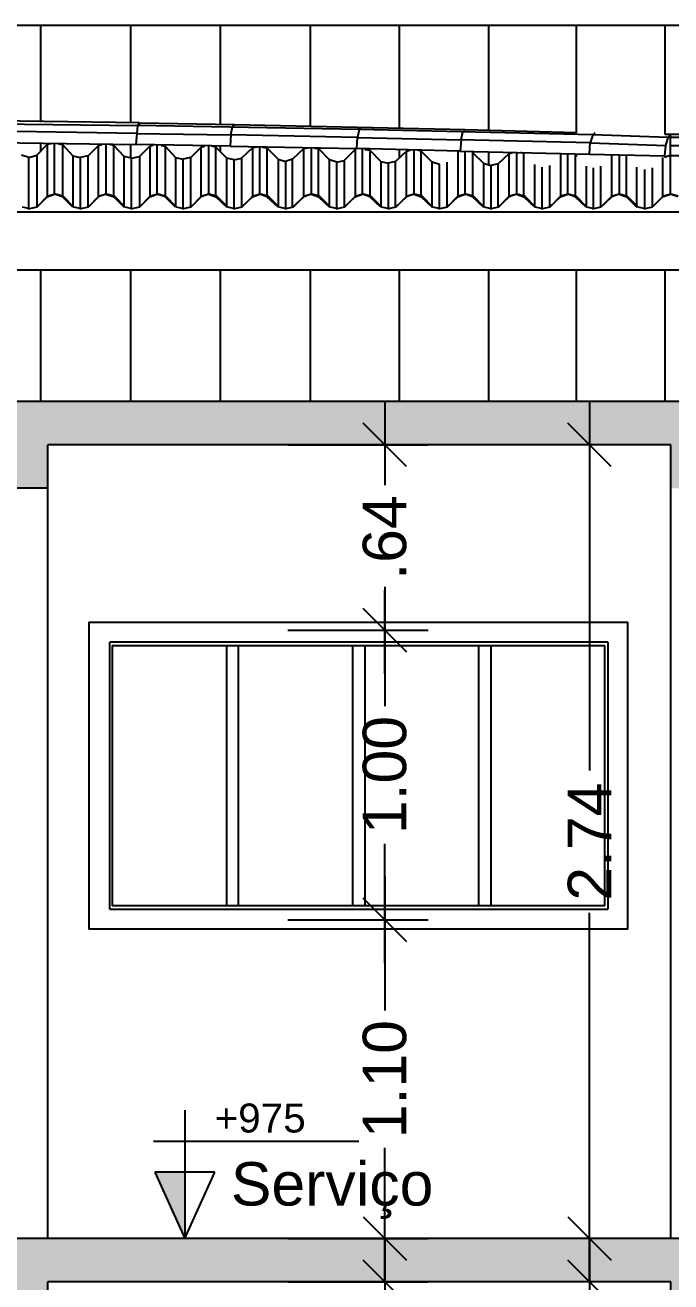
# Model space of a CAD drawing. Extents: x -120 to 1117, y 5 to 675.
# Drawn here: x 116.084 to 118.312, y 94.052 to 98.392 of the extents above; entities that cross this region are included whole.
import ezdxf
from ezdxf.enums import TextEntityAlignment as Align

# ---------------------------------------------------------------- set-up
doc = ezdxf.new("R2010")
doc.units = 0
doc.header["$MEASUREMENT"] = 0
doc.layers.get('0').update_dxf_attribs({"linetype": 'CONTINUOUS'})
doc.layers.get('DEFPOINTS').update_dxf_attribs({"linetype": 'CONTINUOUS'})
for name, color, linetype in [('cota', 1, 'CONTINUOUS'), ('ESTRUT', 7, 'CONTINUOUS'), ('LINVISTA', 4, 'CONTINUOUS'), ('MOBIL', 7, 'CONTINUOUS'), ('nivel', 4, 'CONTINUOUS'), ('parede', 2, 'CONTINUOUS'), ('texto', 7, 'CONTINUOUS')]:
    doc.layers.add(name, color=color, linetype=linetype)
doc.styles.add('PADRAO_TXT', font='arial.ttf')
doc.styles.get("Standard").update_dxf_attribs({"font": 'arial.ttf'})
doc.dimstyles.new('cotass', dxfattribs={"dimtxt": 0.15, "dimasz": 0.15, "dimexe": 0.15, "dimexo": 0, "dimgap": 0.05, "dimtad": 0, "dimzin": 4, "dimdsep": 46, "dimtxsty": 'Standard', "dimblk": 'OBLIQUE', "dimcen": 0, "dimdle": 0.15, "dimclrd": 256, "dimclrt": 4, "dimadec": 0, "dimazin": 1, "dimtfac": 1, "dimtix": 1, "dimtofl": 0, "dimtmove": 0, "dimatfit": 3, "dimldrblk": 'OPEN30', "dimfxl": 0, "dimtolj": 1, "dimtzin": 0, "dimlwd": -1, "dimarcsym": 0})
pattern_1 = [(45, (89.25, 64.55), (0, 1.000005), [0.14142, -0.28285, 0.07071, -0.42426, 0.14142, -0.3535536]), (135, (89.9, 64.6), (-1.000005, 0), [0.141421, -0.21213, 0.07071, -0.35355, 0.141421, -0.4949816]), (63.435, (89.1, 64.4), (5e-11, 1), [0.1118, -0.4472, 0.1118, -0.447234]), (116.565, (89.1, 64.4), (-4e-10, 1), [0.1118, -0.4472, 0.1118, -0.447234]), (0, (89.1, 64.5), (0, 1), [0.05, -0.4, 0.1, -0.4, 0.05]), (0, (89.1, 64.65), (0, 1), [-0.15, 0.1, -0.4, 0, -0.35, 0]), (0, (89.1, 64.7), (0, 1), [-0.4, 0, -0.3, 0.1, -0.2, 0]), (0, (89.1, 64.85), (0, 1), [-0.2, 0, -0.25, 0.1, -0.45, 0]), (0, (89.1, 65), (0, 1), [-0.2, 0.1, -0.4, 0.1, -0.2, 0]), (0, (89.1, 65.25), (0, 1), [-0.15, 0.1, -0.2, 0, -0.55, 0]), (0, (89.1, 65.3), (0, 1), [-0.2, 0, -0.6, 0.1, -0.1, 0]), (90, (89.15, 64.6), (-1, 6e-17), [-0.3, 0, -0.3, 0, -0.4, 0]), (90, (89.25, 64.4), (-1, 6e-17), [-0.15, 0.1, -0.4, 0, -0.35, 0]), (90, (89.35, 64.4), (-1, 6e-17), [-0.4, 0, -0.35, 0.1, -0.15, 0]), (90, (89.9, 64.4), (-1, 6e-17), [-0.2, 0.1, -0.5, 0.1, -0.1, 0]), (90, (89.2, 64.5), (-1, 6e-17), [-0.3, 0, -0.35, 0, -0.35, 0]), (90, (89.3, 64.5), (-1, 6e-17), [-0.25, 0, -0.55, 0, -0.2, 0]), (90, (89.4, 64.55), (-1, 6e-17), [-0.5, 0, -0.15, 0, -0.35, 0]), (90, (89.45, 64.45), (-1, 6e-17), [-0.45, 0, -0.2, 0, -0.25, 0]), (90, (89.55, 64.6), (-1, 6e-17), [-0.4, 0, -0.15, 0, -0.4, 0]), (90, (89.6, 64.65), (-1, 6e-17), [-0.45, 0, -0.2, 0, -0.35, 0]), (90, (89.65, 64.4), (-1, 6e-17), [-0.6, 0, -0.25, 0, -0.15, 0]), (90, (89.7, 64.55), (-1, 6e-17), [-0.2, 0, -0.4, 0, -0.4, 0]), (90, (89.75, 64.5), (-1, 6e-17), [-0.45, 0, -0.25, 0, -0.3, 0]), (90, (89.8, 64.45), (-1, 6e-17), [-0.4, 0, -0.3, 0, -0.3, 0]), (90, (89.9, 64.5), (-1, 6e-17), [-0.3, 0, -0.3, 0, -0.4, 0]), (90, (90, 64.55), (-1, 6e-17), [-0.4, 0, -0.2, 0, -0.4, 0]), (90, (90.05, 64.6), (-1, 6e-17), [-0.15, 0, -0.6, 0, -0.25, 0])]

# ---------------------------------------------------------------- blocks, each defined once
blk = doc.blocks.new('_Oblique')
at = {"color": 0, "linetype": 'ByBlock', "lineweight": -2}
blk.add_line((-0.5, -0.5), (0.5, 0.5), dxfattribs=at)
blk = doc.blocks.new('*D564')
at = {"layer": 'cota', "transparency": 16777216}
for p, q in [((118.0314, 94.2022), (118.0314, 92.928)), ((118.0314, 91.1622), (118.0314, 92.4364))]:
    blk.add_line(p, q, dxfattribs=at)
at = {"layer": 'cota', "color": 0, "lineweight": -2, "transparency": 16777216}
for p, q in [((118.3123, 94.0522), (117.8814, 94.0522)), ((118.3123, 91.3122), (117.8814, 91.3122))]:
    blk.add_line(p, q, dxfattribs=at)
at = {"layer": 'DEFPOINTS', "color": 0, "transparency": 16777216}
for p in [(118.0314, 94.0522), (118.3123, 94.0522), (118.3123, 91.3122)]:
    blk.add_point(p, dxfattribs=at)
at = {"layer": 'cota', "transparency": 16777216, "xscale": 0.15, "yscale": 0.15, "zscale": 0.15}
for p, rotation in [((118.0314, 94.0522), 90), ((118.0314, 91.3122), 270)]:
    blk.add_blockref('_Oblique', p, dxfattribs=dict(at, rotation=rotation))
at = {"layer": 'cota', "color": 4, "transparency": 16777216, "insert": (118.0314, 92.6822), "char_height": 0.15, "attachment_point": 5, "rotation": 90}
blk.add_mtext('\\A1;2.74', dxfattribs=at)
blk = doc.blocks.new('_Open30')
at = {"color": 0, "linetype": 'ByBlock', "lineweight": -2}
for p, q in [((-1, 0.268), (0, 0)), ((0, 0), (-1, -0.268)), ((0, 0), (-1, 0))]:
    blk.add_line(p, q, dxfattribs=at)
blk = doc.blocks.new('*D567')
at = {"layer": 'cota', "transparency": 16777216}
for p, q in [((117.3251, 94.2022), (117.3251, 93.9132)), ((117.3251, 93.2622), (117.3251, 93.5511))]:
    blk.add_line(p, q, dxfattribs=at)
at = {"layer": 'cota', "color": 0, "lineweight": -2, "transparency": 16777216}
for p, q in [((116.9902, 94.0522), (117.4751, 94.0522)), ((116.9902, 93.4122), (117.4751, 93.4122))]:
    blk.add_line(p, q, dxfattribs=at)
at = {"layer": 'DEFPOINTS', "color": 0, "transparency": 16777216}
for p in [(116.9902, 94.0522), (117.3251, 94.0522), (116.9902, 93.4122)]:
    blk.add_point(p, dxfattribs=at)
at = {"layer": 'cota', "transparency": 16777216, "xscale": 0.15, "yscale": 0.15, "zscale": 0.15}
for p, rotation in [((117.3251, 94.0522), 90), ((117.3251, 93.4122), 270)]:
    blk.add_blockref('_Oblique', p, dxfattribs=dict(at, rotation=rotation))
at = {"layer": 'cota', "color": 4, "transparency": 16777216, "insert": (117.3251, 93.7322), "char_height": 0.15, "attachment_point": 5, "rotation": 90}
blk.add_mtext('\\A1;.64', dxfattribs=at)
blk = doc.blocks.new('*D723')
at = {"layer": 'cota', "transparency": 16777216}
for p, q in [((118.0314, 97.0922), (118.0314, 95.818)), ((118.0314, 94.0522), (118.0314, 95.3264))]:
    blk.add_line(p, q, dxfattribs=at)
at = {"layer": 'cota', "color": 0, "lineweight": -2, "transparency": 16777216}
for p, q in [((118.3123, 96.9422), (117.8814, 96.9422)), ((118.3123, 94.2022), (117.8814, 94.2022))]:
    blk.add_line(p, q, dxfattribs=at)
at = {"layer": 'DEFPOINTS', "color": 0, "transparency": 16777216}
for p in [(118.0314, 96.9422), (118.3123, 96.9422), (118.3123, 94.2022)]:
    blk.add_point(p, dxfattribs=at)
at = {"layer": 'cota', "transparency": 16777216, "xscale": 0.15, "yscale": 0.15, "zscale": 0.15}
for p, rotation in [((118.0314, 96.9422), 90), ((118.0314, 94.2022), 270)]:
    blk.add_blockref('_Oblique', p, dxfattribs=dict(at, rotation=rotation))
at = {"layer": 'cota', "color": 4, "transparency": 16777216, "insert": (118.0314, 95.5722), "char_height": 0.15, "attachment_point": 5, "rotation": 90}
blk.add_mtext('\\A1;2.74', dxfattribs=at)
blk = doc.blocks.new('*D724')
at = {"layer": 'cota', "transparency": 16777216}
for p, q in [((117.3251, 95.4522), (117.3251, 94.9897)), ((117.3251, 94.0522), (117.3251, 94.5147))]:
    blk.add_line(p, q, dxfattribs=at)
at = {"layer": 'cota', "color": 0, "lineweight": -2, "transparency": 16777216}
for p, q in [((116.9902, 95.3022), (117.4751, 95.3022)), ((116.9902, 94.2022), (117.4751, 94.2022))]:
    blk.add_line(p, q, dxfattribs=at)
at = {"layer": 'DEFPOINTS', "color": 0, "transparency": 16777216}
for p in [(116.9902, 95.3022), (117.3251, 95.3022), (116.9902, 94.2022)]:
    blk.add_point(p, dxfattribs=at)
at = {"layer": 'cota', "transparency": 16777216, "xscale": 0.15, "yscale": 0.15, "zscale": 0.15}
for p, rotation in [((117.3251, 95.3022), 90), ((117.3251, 94.2022), 270)]:
    blk.add_blockref('_Oblique', p, dxfattribs=dict(at, rotation=rotation))
at = {"layer": 'cota', "color": 4, "transparency": 16777216, "insert": (117.3251, 94.7522), "char_height": 0.15, "attachment_point": 5, "rotation": 90}
blk.add_mtext('\\A1;1.10', dxfattribs=at)
blk = doc.blocks.new('*D725')
at = {"layer": 'cota', "transparency": 16777216}
for p, q in [((117.3251, 96.4522), (117.3251, 96.0397)), ((117.3251, 95.1522), (117.3251, 95.5647))]:
    blk.add_line(p, q, dxfattribs=at)
at = {"layer": 'cota', "color": 0, "lineweight": -2, "transparency": 16777216}
for p, q in [((116.9902, 96.3022), (117.4751, 96.3022)), ((116.9902, 95.3022), (117.4751, 95.3022))]:
    blk.add_line(p, q, dxfattribs=at)
at = {"layer": 'DEFPOINTS', "color": 0, "transparency": 16777216}
for p in [(116.9902, 96.3022), (117.3251, 96.3022), (116.9902, 95.3022)]:
    blk.add_point(p, dxfattribs=at)
at = {"layer": 'cota', "transparency": 16777216, "xscale": 0.15, "yscale": 0.15, "zscale": 0.15}
for p, rotation in [((117.3251, 96.3022), 90), ((117.3251, 95.3022), 270)]:
    blk.add_blockref('_Oblique', p, dxfattribs=dict(at, rotation=rotation))
at = {"layer": 'cota', "color": 4, "transparency": 16777216, "insert": (117.3251, 95.8022), "char_height": 0.15, "attachment_point": 5, "rotation": 90}
blk.add_mtext('\\A1;1.00', dxfattribs=at)
blk = doc.blocks.new('*D726')
at = {"layer": 'cota', "transparency": 16777216}
for p, q in [((117.3251, 97.0922), (117.3251, 96.8032)), ((117.3251, 96.1522), (117.3251, 96.4411))]:
    blk.add_line(p, q, dxfattribs=at)
at = {"layer": 'cota', "color": 0, "lineweight": -2, "transparency": 16777216}
for p, q in [((116.9902, 96.9422), (117.4751, 96.9422)), ((116.9902, 96.3022), (117.4751, 96.3022))]:
    blk.add_line(p, q, dxfattribs=at)
at = {"layer": 'DEFPOINTS', "color": 0, "transparency": 16777216}
for p in [(116.9902, 96.9422), (117.3251, 96.9422), (116.9902, 96.3022)]:
    blk.add_point(p, dxfattribs=at)
at = {"layer": 'cota', "transparency": 16777216, "xscale": 0.15, "yscale": 0.15, "zscale": 0.15}
for p, rotation in [((117.3251, 96.9422), 90), ((117.3251, 96.3022), 270)]:
    blk.add_blockref('_Oblique', p, dxfattribs=dict(at, rotation=rotation))
at = {"layer": 'cota', "color": 4, "transparency": 16777216, "insert": (117.3251, 96.6222), "char_height": 0.15, "attachment_point": 5, "rotation": 90}
blk.add_mtext('\\A1;.64', dxfattribs=at)
blk = doc.blocks.new('Nivel-L')
at = {"layer": 'nivel'}
blk.add_hatch(color=256, dxfattribs=at).paths.add_polyline_path([(0, 0), (0.1032, 0.2286), (0, 0.2286)])
for p, q in [((0, 0.4428), (0, 0)), ((0.1086, 0.3357), (-0.6, 0.3357)), ((0, 0), (-0.1032, 0.2286)), ((-0.1032, 0.2286), (0.1032, 0.2286)), ((0.1032, 0.2286), (0, 0))]:
    blk.add_line(p, q, dxfattribs=at)

msp = doc.modelspace()

# ---------------------------------------------------------------- hatches: boundary and pattern name
at = {"layer": 'LINVISTA'}
h = msp.add_hatch(dxfattribs=at)
h.set_pattern_fill('CONCRETO', color=256, style=0)
h.set_pattern_definition(pattern_1)
h.paths.add_polyline_path([(122.8773, 97.0922), (105.0073, 97.0922), (105.0073, 96.7922), (105.1373, 96.7922), (105.1373, 96.9422), (108.1623, 96.9422), (108.1623, 96.7922), (108.2923, 96.7922), (108.2923, 96.9422), (109.4423, 96.9422), (109.4423, 96.7922), (109.5723, 96.7922), (109.5723, 96.9422), (112.0724, 96.9422), (112.0724, 96.7922), (112.2024, 96.7922), (112.2024, 96.9422), (113.3023, 96.9422), (113.3023, 96.7922), (113.4323, 96.7922), (113.4323, 96.9422), (116.0323, 96.9422), (116.0323, 96.7922), (116.1623, 96.7922), (116.1623, 96.9422), (118.3123, 96.9422), (118.3123, 96.7922), (118.4423, 96.7922), (118.4423, 96.9422), (119.5923, 96.9422), (119.5923, 96.7922), (119.7223, 96.7922), (119.7223, 96.9422), (122.7473, 96.9422), (122.7473, 96.7922), (122.8773, 96.7922)])
h = msp.add_hatch(dxfattribs=at)
h.set_pattern_fill('CONCRETO', color=256, style=0)
h.set_pattern_definition(pattern_1)
h.paths.add_polyline_path([(122.8773, 94.2022), (119.5923, 94.2022), (119.5923, 94.1722), (118.4423, 94.1722), (118.4423, 94.2022), (113.3023, 94.2022), (113.3023, 94.1722), (112.2024, 94.1722), (112.2024, 94.2022), (109.4423, 94.2022), (109.4423, 94.1722), (108.2923, 94.1722), (108.2923, 94.2022), (105.0073, 94.2022), (105.0073, 93.9022), (105.1373, 93.9022), (105.1373, 94.0522), (108.1623, 94.0522), (108.1623, 93.9022), (108.2923, 93.9022), (108.2923, 94.0522), (109.4423, 94.0522), (109.4423, 93.9022), (109.5723, 93.9022), (109.5723, 94.0522), (112.0724, 94.0522), (112.0724, 93.9022), (112.2024, 93.9022), (112.2024, 94.0522), (113.3023, 94.0522), (113.3023, 93.9022), (113.4323, 93.9022), (113.4323, 94.0522), (116.0323, 94.0522), (116.0323, 93.9022), (116.1623, 93.9022), (116.1623, 94.0522), (118.3123, 94.0522), (118.3123, 93.9022), (118.4423, 93.9022), (118.4423, 94.0522), (119.5923, 94.0522), (119.5923, 93.9022), (119.7223, 93.9022), (119.7223, 94.0522), (122.7473, 94.0522), (122.7473, 93.9022), (122.8773, 93.9022)])

# ---------------------------------------------------------------- linework, layer by layer
at = {"layer": 'ESTRUT'}
msp.add_lwpolyline([(110.9557, 97.5454), (105.1373, 97.5454), (105.1373, 97.7464), (122.7473, 97.7464), (122.7473, 97.5454), (110.9557, 97.5454)], dxfattribs=at)
at = {"layer": 'LINVISTA'}
for p, q in [((105.0069, 98.3915), (122.8759, 98.3915)), ((116.138, 98.0566), (116.138, 98.3915)), ((116.448, 98.3915), (116.448, 98.0538)), ((116.7581, 98.0483), (116.7581, 98.3915)), ((117.0681, 98.3915), (117.0681, 98.0427)), ((117.3754, 98.0344), (117.3754, 98.3915)), ((117.6827, 98.3915), (117.6827, 98.0289)), ((117.9872, 98.0206), (117.9872, 98.3915)), ((118.2917, 98.3915), (118.2917, 98.015)), ((114.8701, 98.0621), (116.473, 98.0455)), ((116.4702, 98.0178), (115.9193, 98.0261)), ((116.4785, 98.0538), (115.9304, 98.0621)), ((116.4702, 98.0178), (116.473, 98.0455)), ((116.473, 98.0455), (116.4813, 98.0538)), ((116.473, 98.0455), (116.4785, 98.0538)), ((117.237, 98.0317), (116.473, 98.0455)), ((116.4813, 98.0538), (116.8051, 98.0483)), ((116.7941, 98.0123), (116.7996, 98.04)), ((116.7996, 98.04), (116.8051, 98.0483)), ((116.8051, 98.0483), (117.6024, 98.0317)), ((117.237, 98.0317), (117.2315, 98.004)), ((117.237, 98.0317), (117.2453, 98.04)), ((118.0426, 98.0123), (117.237, 98.0317)), ((117.5941, 98.0233), (117.6024, 98.0317)), ((117.6024, 98.0317), (117.9872, 98.0206)), ((115.9165, 97.9874), (116.4674, 97.9791)), ((116.4674, 97.9791), (116.4702, 98.0178)), ((116.4674, 98.0178), (116.7941, 98.0123)), ((116.7941, 98.0123), (116.7913, 97.9735)), ((117.2315, 98.004), (116.7941, 98.0123)), ((117.2287, 97.9652), (117.2315, 98.004)), ((117.2315, 98.004), (117.5886, 97.9957)), ((118.0342, 97.9846), (117.5858, 97.9957)), ((117.5886, 97.9957), (117.5858, 97.9569)), ((117.5886, 97.9957), (117.5941, 98.0233)), ((118.0315, 97.9458), (118.0342, 97.9846)), ((118.0426, 98.0123), (118.0342, 97.9846)), ((118.0342, 97.9846), (118.2945, 97.9763)), ((118.0426, 98.0123), (118.0509, 98.0206)), ((118.3028, 98.004), (118.0426, 98.0123)), ((118.2917, 98.015), (122.7458, 98.015)), ((118.2945, 97.9763), (118.3028, 98.004)), ((118.3028, 98.004), (118.3111, 98.015)), ((118.3111, 97.8074), (118.3111, 98.015)), ((122.7458, 98.004), (118.3111, 98.004)), ((116.0965, 97.9348), (116.0716, 97.9431)), ((116.0965, 97.9348), (116.1242, 97.9431)), ((116.1242, 97.9431), (116.1601, 97.9791)), ((116.1242, 97.9431), (116.1242, 97.7631)), ((116.138, 97.9569), (116.138, 97.9818)), ((116.1712, 97.9818), (116.1601, 97.9791)), ((116.1601, 97.9791), (116.1601, 97.7991)), ((116.1851, 97.8074), (116.1851, 97.9818)), ((116.1989, 97.9818), (116.2127, 97.9791)), ((116.2127, 97.9791), (116.2127, 97.7991)), ((116.2127, 97.9791), (116.2487, 97.9403)), ((116.2487, 97.9403), (116.2487, 97.7631)), ((116.2487, 97.9403), (116.2736, 97.9348)), ((116.3013, 97.9403), (116.2736, 97.9348)), ((116.3373, 97.9763), (116.3013, 97.9403)), ((116.3013, 97.7631), (116.3013, 97.9403)), ((116.3373, 97.9763), (116.3484, 97.9791)), ((116.3373, 97.7991), (116.3373, 97.9763)), ((116.3622, 97.9791), (116.3622, 97.8074)), ((116.3899, 97.9763), (116.3761, 97.9791)), ((116.3899, 97.7991), (116.3899, 97.9763)), ((116.4259, 97.9375), (116.3899, 97.9763)), ((116.448, 97.9791), (116.448, 97.932)), ((116.7913, 97.9735), (116.4674, 97.9791)), ((116.4785, 97.9375), (116.5145, 97.9735)), ((116.5256, 97.9763), (116.5145, 97.9735)), ((116.5145, 97.9735), (116.5145, 97.7991)), ((116.5394, 97.8074), (116.5394, 97.9763)), ((116.5532, 97.9763), (116.5671, 97.9735)), ((116.5671, 97.9735), (116.5671, 97.7991)), ((116.5671, 97.9735), (116.6031, 97.9348)), ((116.6916, 97.9707), (116.6557, 97.9348)), ((116.6916, 97.9707), (116.7027, 97.9735)), ((116.6916, 97.7991), (116.6916, 97.9707)), ((116.7166, 97.9735), (116.7166, 97.8074)), ((116.7415, 97.9707), (116.7276, 97.9735)), ((116.7415, 97.7991), (116.7415, 97.9707)), ((116.7802, 97.932), (116.7415, 97.9707)), ((116.7581, 97.9541), (116.7581, 97.9735)), ((116.7913, 97.9735), (117.2287, 97.9652)), ((116.8301, 97.932), (116.8688, 97.968)), ((116.8854, 97.9707), (116.8688, 97.968)), ((116.8688, 97.968), (116.8688, 97.7991)), ((116.8937, 97.8074), (116.8937, 97.9707)), ((116.902, 97.9707), (116.9186, 97.968)), ((116.9186, 97.968), (116.9186, 97.7991)), ((116.9186, 97.968), (116.9574, 97.9292)), ((117.046, 97.9652), (117.0072, 97.9292)), ((117.046, 97.9652), (117.0598, 97.968)), ((117.046, 97.7991), (117.046, 97.9652)), ((117.0709, 97.968), (117.0709, 97.8074)), ((117.0958, 97.9652), (117.082, 97.9652)), ((117.0958, 97.7991), (117.0958, 97.9652)), ((117.1346, 97.9265), (117.0958, 97.9652)), ((117.1844, 97.9237), (117.2232, 97.9624)), ((117.2232, 97.9624), (117.2232, 97.7991)), ((117.5858, 97.9569), (117.2287, 97.9652)), ((117.2481, 97.8074), (117.2481, 97.9624)), ((117.2564, 97.9624), (117.273, 97.9597)), ((117.273, 97.9597), (117.273, 97.7991)), ((117.273, 97.9597), (117.3117, 97.9209)), ((117.4003, 97.9569), (117.3616, 97.9209)), ((117.3754, 97.932), (117.3754, 97.9597)), ((117.4003, 97.9569), (117.4114, 97.9597)), ((117.4003, 97.7991), (117.4003, 97.9569)), ((117.4252, 97.9597), (117.4252, 97.8074)), ((117.4501, 97.9569), (117.4391, 97.9597)), ((117.4501, 97.7991), (117.4501, 97.9569)), ((117.4889, 97.9182), (117.4501, 97.9569)), ((117.5775, 97.9541), (117.5775, 97.7991)), ((117.583, 97.9569), (118.0315, 97.9458)), ((117.6024, 97.8074), (117.6024, 97.9541)), ((117.6273, 97.9514), (117.6273, 97.7991)), ((117.6273, 97.9514), (117.6661, 97.9154)), ((117.6827, 97.9541), (117.6827, 97.9098)), ((117.7547, 97.9486), (117.7159, 97.9126)), ((117.7547, 97.9486), (117.7657, 97.9514)), ((117.7547, 97.7991), (117.7547, 97.9486)), ((117.7796, 97.9514), (117.7796, 97.8074)), ((117.8045, 97.9486), (117.7934, 97.9514)), ((117.8045, 97.7991), (117.8045, 97.9486)), ((117.9318, 97.9458), (117.9318, 97.7991)), ((117.9567, 97.8074), (117.9567, 97.9458)), ((117.9816, 97.9431), (117.9816, 97.7991)), ((117.9872, 97.9375), (117.9872, 97.9458)), ((118.0315, 97.9458), (118.2917, 97.9403)), ((118.109, 97.7991), (118.109, 97.9403)), ((118.1339, 97.9431), (118.1339, 97.8074)), ((118.1588, 97.7991), (118.1588, 97.9403)), ((118.2917, 97.9403), (118.2945, 97.9763)), ((118.3111, 97.9431), (118.2917, 97.9348)), ((118.2917, 97.9403), (118.2917, 97.9348)), ((118.3111, 97.9763), (122.7458, 97.9763)), ((122.7458, 97.9403), (118.3111, 97.9403)), ((116.0965, 97.7548), (116.0965, 97.9348)), ((116.2736, 97.9348), (116.2736, 97.7548)), ((116.4259, 97.7631), (116.4259, 97.9375)), ((116.4508, 97.932), (116.4259, 97.9375)), ((116.4508, 97.932), (116.4785, 97.9375)), ((116.4508, 97.7548), (116.4508, 97.932)), ((116.4785, 97.9375), (116.4785, 97.7631)), ((116.6031, 97.9348), (116.6031, 97.7631)), ((116.6031, 97.9348), (116.628, 97.9292)), ((116.6557, 97.9348), (116.628, 97.9292)), ((116.628, 97.9292), (116.628, 97.7548)), ((116.6557, 97.7631), (116.6557, 97.9348)), ((116.7802, 97.7631), (116.7802, 97.932)), ((116.8051, 97.9265), (116.7802, 97.932)), ((116.8051, 97.9265), (116.8301, 97.932)), ((116.8051, 97.7548), (116.8051, 97.9265)), ((116.8301, 97.932), (116.8301, 97.7631)), ((116.9574, 97.9292), (116.9574, 97.7631)), ((116.9574, 97.9292), (116.9823, 97.9209)), ((117.0072, 97.9292), (116.9823, 97.9209)), ((116.9823, 97.9209), (116.9823, 97.7548)), ((117.0072, 97.7631), (117.0072, 97.9292)), ((117.1346, 97.7631), (117.1346, 97.9265)), ((117.1595, 97.9182), (117.1346, 97.9265)), ((117.1595, 97.9182), (117.1844, 97.9237)), ((117.1595, 97.7548), (117.1595, 97.9182)), ((117.1844, 97.9237), (117.1844, 97.7631)), ((117.3117, 97.9209), (117.3117, 97.7631)), ((117.3117, 97.9209), (117.3366, 97.9154)), ((117.3616, 97.9209), (117.3366, 97.9154)), ((117.3366, 97.9154), (117.3366, 97.7548)), ((117.3616, 97.7631), (117.3616, 97.9209)), ((117.4889, 97.7631), (117.4889, 97.9182)), ((117.5138, 97.9098), (117.4889, 97.9182)), ((117.5138, 97.7548), (117.5138, 97.9098)), ((117.5387, 97.9182), (117.5387, 97.7631)), ((117.6661, 97.9154), (117.6661, 97.7631)), ((117.6661, 97.9154), (117.691, 97.9071)), ((117.7159, 97.9126), (117.691, 97.9071)), ((117.691, 97.9071), (117.691, 97.7548)), ((117.7159, 97.7631), (117.7159, 97.9126)), ((117.8432, 97.7631), (117.8432, 97.9098)), ((117.8682, 97.7548), (117.8682, 97.9015)), ((117.8931, 97.9071), (117.8931, 97.7631)), ((118.0204, 97.9043), (118.0204, 97.7631)), ((118.0453, 97.7548), (118.0453, 97.8988)), ((118.0702, 97.7631), (118.0702, 97.9043)), ((118.1948, 97.7631), (118.1948, 97.9015)), ((118.2474, 97.8988), (118.2474, 97.7631)), ((118.2834, 97.9348), (118.2834, 97.7991)), ((118.2225, 97.7548), (118.2225, 97.8932)), ((116.1601, 97.7991), (116.1242, 97.7631)), ((116.1601, 97.7991), (116.1851, 97.8074)), ((116.2127, 97.7991), (116.1851, 97.8074)), ((116.2487, 97.7631), (116.2127, 97.7991)), ((116.3013, 97.7631), (116.3373, 97.7991)), ((116.3622, 97.8074), (116.3373, 97.7991)), ((116.3622, 97.8074), (116.3899, 97.7991)), ((116.3899, 97.7991), (116.4259, 97.7631)), ((116.5145, 97.7991), (116.4785, 97.7631)), ((116.5145, 97.7991), (116.5394, 97.8074)), ((116.5671, 97.7991), (116.5394, 97.8074)), ((116.6031, 97.7631), (116.5671, 97.7991)), ((116.6557, 97.7631), (116.6916, 97.7991)), ((116.7166, 97.8074), (116.6916, 97.7991)), ((116.7166, 97.8074), (116.7415, 97.7991)), ((116.7415, 97.7991), (116.7802, 97.7631)), ((116.8688, 97.7991), (116.8301, 97.7631)), ((116.8688, 97.7991), (116.8937, 97.8074)), ((116.9186, 97.7991), (116.8937, 97.8074)), ((116.9574, 97.7631), (116.9186, 97.7991)), ((117.0072, 97.7631), (117.046, 97.7991)), ((117.0709, 97.8074), (117.046, 97.7991)), ((117.0709, 97.8074), (117.0958, 97.7991)), ((117.0958, 97.7991), (117.1346, 97.7631)), ((117.2232, 97.7991), (117.1844, 97.7631)), ((117.2232, 97.7991), (117.2481, 97.8074)), ((117.273, 97.7991), (117.2481, 97.8074)), ((117.3117, 97.7631), (117.273, 97.7991)), ((117.3616, 97.7631), (117.4003, 97.7991)), ((117.4252, 97.8074), (117.4003, 97.7991)), ((117.4252, 97.8074), (117.4501, 97.7991)), ((117.4501, 97.7991), (117.4889, 97.7631)), ((117.5775, 97.7991), (117.5387, 97.7631)), ((117.5775, 97.7991), (117.6024, 97.8074)), ((117.6273, 97.7991), (117.6024, 97.8074)), ((117.6661, 97.7631), (117.6273, 97.7991)), ((117.7159, 97.7631), (117.7547, 97.7991)), ((117.7796, 97.8074), (117.7547, 97.7991)), ((117.7796, 97.8074), (117.8045, 97.7991)), ((117.8045, 97.7991), (117.8432, 97.7631)), ((117.9318, 97.7991), (117.8931, 97.7631)), ((117.9318, 97.7991), (117.9567, 97.8074)), ((117.9816, 97.7991), (117.9567, 97.8074)), ((118.0204, 97.7631), (117.9816, 97.7991)), ((118.0702, 97.7631), (118.109, 97.7991)), ((118.1339, 97.8074), (118.109, 97.7991)), ((118.1339, 97.8074), (118.1588, 97.7991)), ((118.1588, 97.7991), (118.1948, 97.7631)), ((118.2834, 97.7991), (118.2474, 97.7631)), ((118.2834, 97.7991), (118.3111, 97.8074)), ((118.336, 97.7991), (118.3111, 97.8074)), ((116.138, 97.0904), (116.138, 97.5444)), ((116.448, 97.5444), (116.448, 97.0904)), ((116.7581, 97.0904), (116.7581, 97.5444)), ((117.0681, 97.5444), (117.0681, 97.0904)), ((117.3754, 97.0904), (117.3754, 97.5444)), ((117.6827, 97.5444), (117.6827, 97.0904)), ((117.9872, 97.0904), (117.9872, 97.5444)), ((118.2917, 97.5444), (118.2917, 97.0904)), ((116.3041, 96.3303), (116.3041, 95.27)), ((116.3041, 96.3303), (118.1644, 96.3303)), ((118.1644, 95.27), (118.1644, 96.3303)), ((116.3761, 95.3392), (116.3761, 96.261)), ((118.0951, 96.261), (116.3761, 96.261)), ((116.3844, 96.25), (116.3844, 95.3503)), ((116.3844, 96.25), (118.0841, 96.25)), ((116.7802, 95.3503), (116.7802, 96.25)), ((116.819, 96.25), (116.819, 95.3503)), ((117.2148, 95.3503), (117.2148, 96.25)), ((117.2564, 96.25), (117.2564, 95.3503)), ((117.6495, 95.3503), (117.6495, 96.25)), ((117.691, 96.25), (117.691, 95.3503)), ((118.0841, 95.3503), (118.0841, 96.25)), ((118.0951, 96.261), (118.0951, 95.3392)), ((116.3761, 95.3392), (118.0951, 95.3392)), ((118.0841, 95.3503), (116.3844, 95.3503)), ((118.1644, 95.27), (116.3041, 95.27))]:
    msp.add_line(p, q, dxfattribs=at)
at = {"layer": 'MOBIL'}
msp.add_lwpolyline([(116.0743, 97.7647), (116.0998, 97.7579), (116.1254, 97.7647), (116.1628, 97.8022), (116.1883, 97.8091), (116.2139, 97.8022), (116.2513, 97.7647), (116.2768, 97.7579), (116.3024, 97.7647), (116.3398, 97.8022), (116.3653, 97.8091), (116.3909, 97.8022), (116.4283, 97.7647), (116.4538, 97.7579), (116.4794, 97.7647), (116.5168, 97.8022), (116.5423, 97.8091), (116.5679, 97.8022), (116.6053, 97.7647), (116.6308, 97.7579), (116.6564, 97.7647), (116.6938, 97.8022), (116.7193, 97.8091), (116.7449, 97.8022), (116.7823, 97.7647), (116.8078, 97.7579), (116.8334, 97.7647), (116.8708, 97.8022), (116.8963, 97.8091), (116.9219, 97.8022), (116.9593, 97.7647), (116.9848, 97.7579), (117.0104, 97.7647), (117.0478, 97.8022), (117.0733, 97.8091), (117.0989, 97.8022), (117.1363, 97.7647), (117.1618, 97.7579), (117.1874, 97.7647), (117.2248, 97.8022), (117.2503, 97.8091), (117.2759, 97.8022), (117.3133, 97.7647), (117.3388, 97.7579), (117.3644, 97.7647), (117.4018, 97.8022), (117.4273, 97.8091), (117.4529, 97.8022), (117.4903, 97.7647), (117.5158, 97.7579), (117.5414, 97.7647), (117.5788, 97.8022), (117.6043, 97.8091), (117.6299, 97.8022), (117.6673, 97.7647), (117.6928, 97.7579), (117.7184, 97.7647), (117.7558, 97.8022), (117.7813, 97.8091), (117.8069, 97.8022), (117.8443, 97.7647), (117.8698, 97.7579), (117.8954, 97.7647), (117.9328, 97.8022), (117.9583, 97.8091), (117.9839, 97.8022), (118.0213, 97.7647), (118.0468, 97.7579), (118.0724, 97.7647), (118.1098, 97.8022), (118.1353, 97.8091), (118.1609, 97.8022), (118.1983, 97.7647), (118.2238, 97.7579), (118.2494, 97.7647), (118.2868, 97.8022), (118.3123, 97.8091), (118.3379, 97.8022)], dxfattribs=at)
at = {"layer": 'parede'}
for p, q in [((122.8773, 97.0922), (105.0073, 97.0922)), ((116.1623, 97.0922), (116.1623, 97.0925)), ((118.3123, 97.0922), (118.3123, 97.0925)), ((116.1623, 94.2022), (116.1623, 96.9422)), ((118.3123, 96.9422), (116.1623, 96.9422)), ((118.3123, 94.2022), (118.3123, 96.9422)), ((116.1623, 96.7922), (116.0323, 96.7922)), ((118.4423, 94.2022), (113.3023, 94.2022)), ((116.1623, 91.3122), (116.1623, 94.0522)), ((118.3123, 94.0522), (116.1623, 94.0522)), ((118.3123, 91.3122), (118.3123, 94.0522))]:
    msp.add_line(p, q, dxfattribs=at)

# ---------------------------------------------------------------- block references
at = {"layer": 'LINVISTA', "xscale": -1}
msp.add_blockref('Nivel-L', (116.635, 94.2022), dxfattribs=at)

# ---------------------------------------------------------------- texts
at = {"layer": 'texto', "style": 'PADRAO_TXT'}
msp.add_text('+975', height=0.1, dxfattribs=at).set_placement((116.8949, 94.5379), align=Align.BOTTOM_CENTER)
msp.add_text('Serviço', height=0.15, dxfattribs=at).set_placement((116.7942, 94.4657), align=Align.TOP_LEFT)

# ---------------------------------------------------------------- dimensions: what is measured, and where the dimension line sits
at = {"layer": 'cota'}
for base, p1, p2, picture, middle in [((117.3251, 96.9422), (116.9902, 96.3022), (116.9902, 96.9422), '*D726', (117.3251, 96.6222)), ((118.0314, 96.9422), (118.3123, 94.2022), (118.3123, 96.9422), '*D723', (118.0314, 95.5722)), ((117.3251, 96.3022), (116.9902, 95.3022), (116.9902, 96.3022), '*D725', (117.3251, 95.8022)), ((117.3251, 95.3022), (116.9902, 94.2022), (116.9902, 95.3022), '*D724', (117.3251, 94.7522)), ((117.3251, 94.0522), (116.9902, 93.4122), (116.9902, 94.0522), '*D567', (117.3251, 93.7322)), ((118.0314, 94.0522), (118.3123, 91.3122), (118.3123, 94.0522), '*D564', (118.0314, 92.6822))]:
    dim = msp.add_linear_dim(base=base, p1=p1, p2=p2, angle=90, dimstyle='cotass', dxfattribs=at)
    dim.commit()
    dim.dimension.update_dxf_attribs({"geometry": picture, "text_midpoint": middle})

doc.saveas('drawing.dxf')
